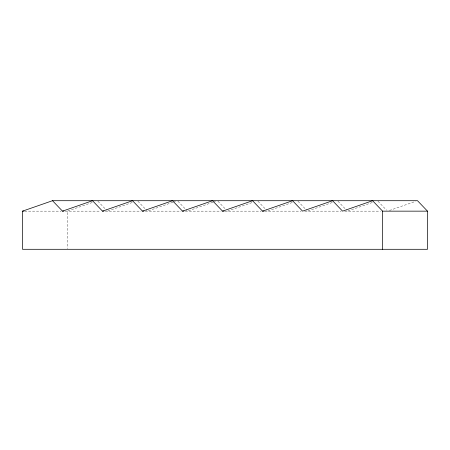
<?xml version="1.0" encoding="UTF-8"?>
<svg xmlns="http://www.w3.org/2000/svg" width="450" height="450" viewBox="0 0 450 450"><rect width="100%" height="100%" fill="white"/><g stroke="black" fill="none" stroke-linecap="round" stroke-linejoin="round"><path stroke-width="0.34" stroke-dasharray="2.25 1.69" d="M92.199 202.523L67.41 211.151L67.41 248.602M132.21 202.523L107.421 211.151L105.992 209.661M172.873 202.292L147.431 211.151L146.002 209.661M173.526 202.067L175.477 201.386M212.878 202.292L187.442 211.151L186.013 209.661M213.531 202.067L215.488 201.386M227.447 211.151L252.236 202.523M292.247 202.523L267.457 211.151L266.029 209.661M332.257 202.523L307.468 211.151L306.039 209.661M372.268 202.523L347.479 211.151L346.05 209.661M389.447 210.471L415.541 201.386M24.604 211.151L61.093 211.151M65.306 211.151L100.401 211.151M105.317 211.151L141.114 211.151M145.322 211.151L181.125 211.151M185.333 211.151L221.136 211.151M224.657 211.151L261.146 211.151M264.651 211.151L301.157 211.151M304.661 211.151L341.162 211.151M344.672 211.151L380.475 211.151M377.966 201.201L386.539 210.161M337.956 201.201L345.572 209.166M297.945 201.201L305.567 209.166M257.934 201.201L265.556 209.166M217.924 201.201L225.546 209.166M177.913 201.201L185.535 209.166M137.903 201.201L145.524 209.166M97.892 201.201L105.514 209.166"/><path stroke-width="0.67" d="M22.5 211.151L52.509 200.706L417.499 200.706L427.5 211.151L427.5 249.294L22.5 249.294L22.5 211.151L23.901 211.151M52.509 200.706L62.511 211.151L92.52 200.706L102.521 211.151L103.922 211.151M102.521 211.151L132.525 200.706L142.532 211.151L143.933 211.151M142.532 211.151L172.536 200.706L182.542 211.151L183.943 211.151M182.542 211.151L212.546 200.706L222.553 211.151L223.954 211.151M222.553 211.151L252.557 200.706L262.558 211.151L263.964 211.151M262.558 211.151L292.567 200.706L302.569 211.151L332.578 200.706L342.579 211.151L372.589 200.706L382.59 211.151L382.59 249.294M62.511 211.151L63.911 211.151M382.59 211.151L427.5 211.151"/></g></svg>
